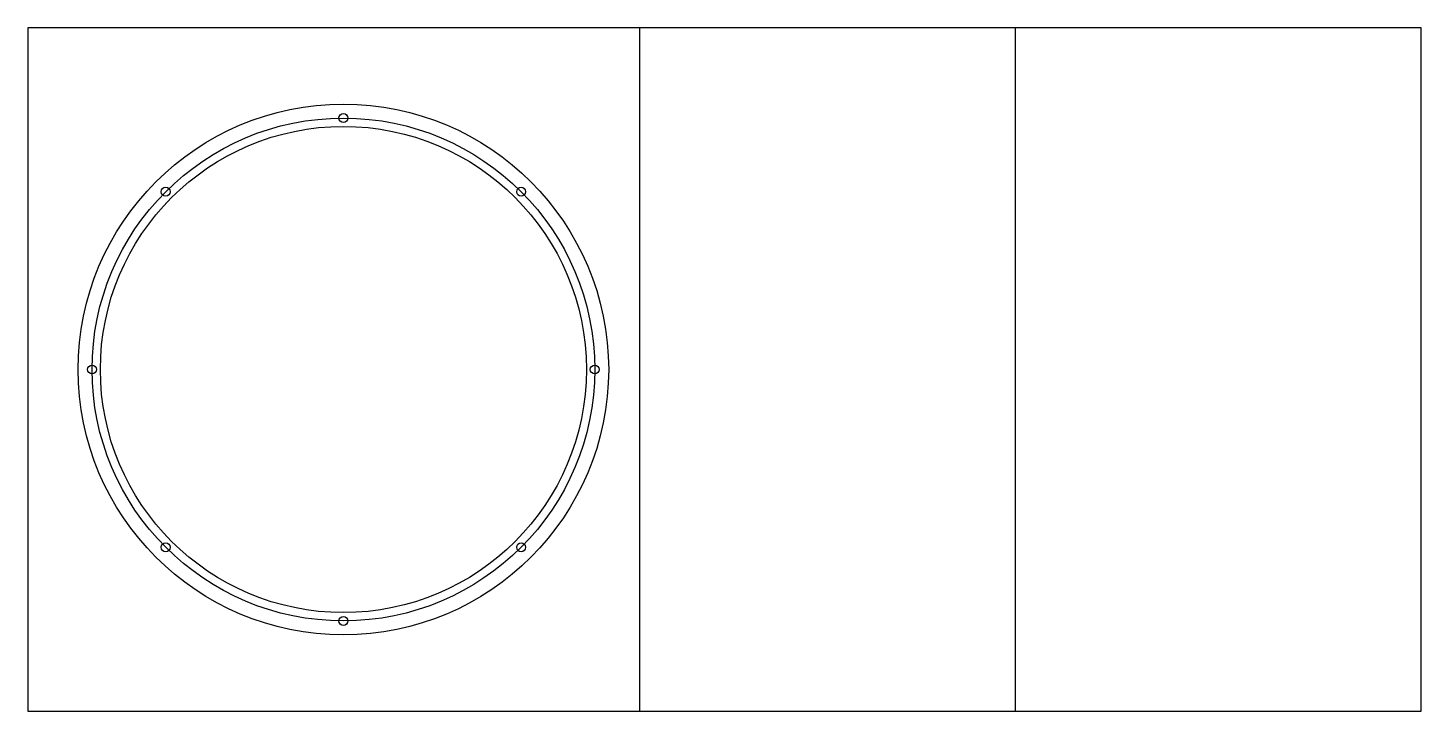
# Model space of a CAD drawing. Header units: millimetres. Extents: x 0 to 1020, y 0 to 500.
import ezdxf

# ---------------------------------------------------------------- set-up
doc = ezdxf.new("R2010")
doc.units = ezdxf.units.MM

msp = doc.modelspace()

# ---------------------------------------------------------------- linework, layer by layer
at = {"layer": 'BOLT_BCD_REF'}
msp.add_circle((231, 250), 184, dxfattribs=at)
at = {"layer": 'CUTOUT_REF_NOT_CNC'}
msp.add_circle((231, 250), 177.9, dxfattribs=at)
at = {"layer": 'FLANGE_HOLES_NOT_PILOTS'}
for centre in [(231, 434), (100.8924, 380.1076), (361.1076, 380.1076), (47, 250), (415, 250), (100.8924, 119.8924), (361.1076, 119.8924), (231, 66)]:
    msp.add_circle(centre, 3.25, dxfattribs=at)
at = {"layer": 'FRAME_OUTER_REF'}
msp.add_circle((231, 250), 194.2, dxfattribs=at)
at = {"layer": 'PANEL_OUTLINE_REF'}
for p, q in [((1020, 500), (0, 500)), ((0, 500), (0, 0)), ((1020, 0), (1020, 500)), ((0, 0), (1020, 0))]:
    msp.add_line(p, q, dxfattribs=at)
at = {"layer": 'RING_X_PROJECTION'}
for p, q in [((448, 0), (448, 500)), ((723, 0), (723, 500))]:
    msp.add_line(p, q, dxfattribs=at)

doc.saveas('drawing.dxf')
